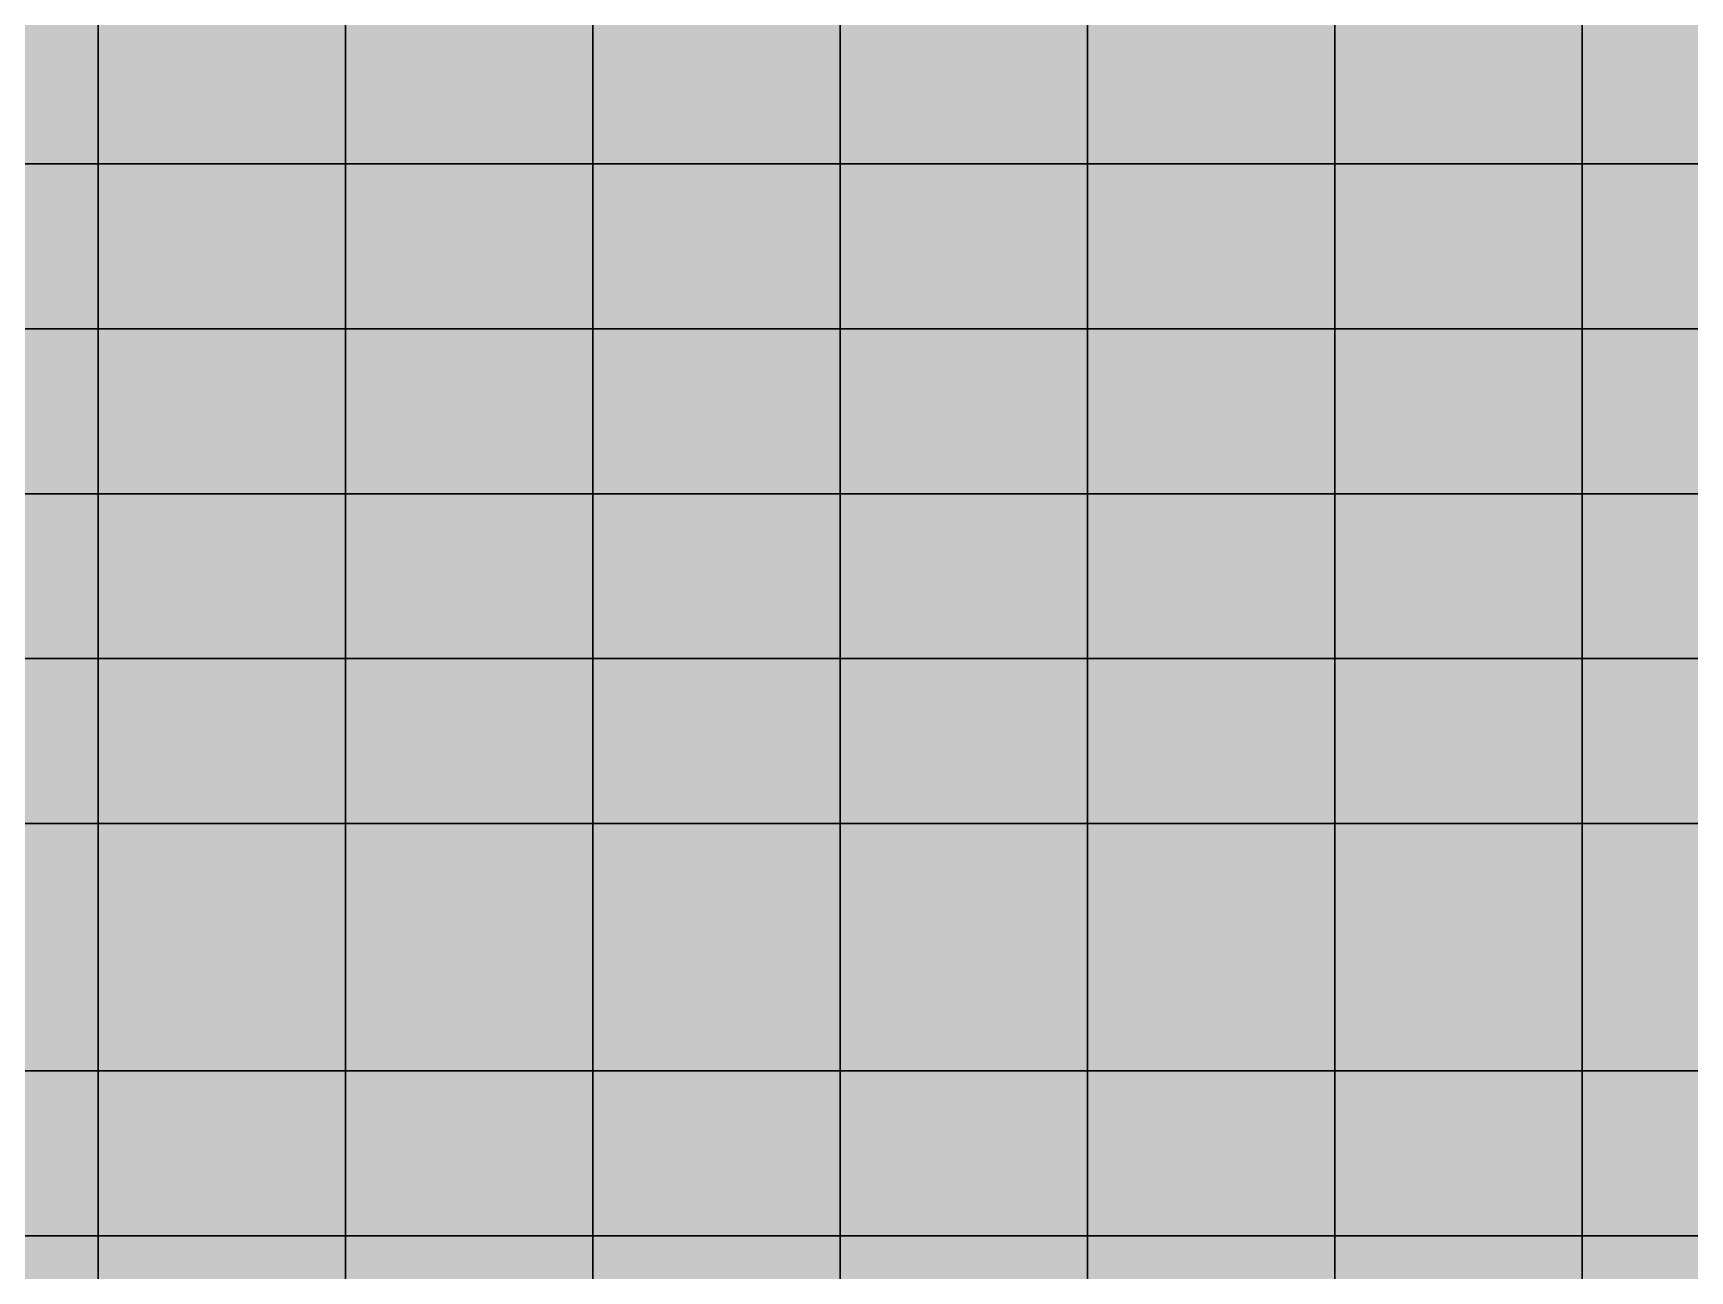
# Model space of a CAD drawing. Header units: inches. Extents: x -100 to 146, y -140 to 41.
# Drawn here: x 43.41 to 53.45, y -25.71 to -18.21 of the extents above; entities that cross this region are included whole.
import ezdxf

# ---------------------------------------------------------------- set-up
doc = ezdxf.new("R2010")
doc.units = ezdxf.units.IN
doc.header["$MEASUREMENT"] = 0
for name, color, linetype in [('Contour 1-01', 7, 'Continuous'), ('Mesh-SCP(30%)_Ac1①', 7, 'Continuous'), ('Mesh-事前混合処理土', 7, 'Continuous'), ('Mesh-埋立土(水中)', 7, 'Continuous'), ('Undeformed Mesh-SCP(30%)_Ac1①', 7, 'Continuous'), ('Undeformed Mesh-事前混合処理土', 7, 'Continuous'), ('Undeformed Mesh-埋立土(水中)', 7, 'Continuous')]:
    doc.layers.add(name, color=color, linetype=linetype)

msp = doc.modelspace()

# ---------------------------------------------------------------- linework, layer by layer
at = {"color": 7, "true_color": 0xffffff, "transparency": 33554687}
for points in [[(42.3, -18), (42.3, -19), (43.8, -19)], [(42.3, -18), (43.8, -19), (43.8, -18)], [(43.8, -19), (45.3, -19), (45.3, -18)], [(43.8, -19), (45.3, -18), (43.8, -18)], [(45.3, -19), (46.8, -19), (46.8, -18)], [(45.3, -19), (46.8, -18), (45.3, -18)], [(46.8, -18), (46.8, -19), (48.3, -19)], [(46.8, -18), (48.3, -19), (48.3, -18)], [(48.3, -18), (48.3, -19), (49.8, -19)], [(48.3, -18), (49.8, -19), (49.8, -18)], [(49.8, -18), (49.8, -19), (51.3, -19)], [(49.8, -18), (51.3, -19), (51.3, -18)], [(51.3, -18), (51.3, -19), (52.8, -19)], [(51.3, -18), (52.8, -19), (52.8, -18)], [(54.5, -19), (54.5, -18), (52.8, -18)], [(54.5, -19), (52.8, -18), (52.8, -19)], [(42.3, -19), (42.3, -20), (43.8, -20)], [(42.3, -19), (43.8, -20), (43.8, -19)], [(43.8, -20), (45.3, -20), (45.3, -19)], [(43.8, -20), (45.3, -19), (43.8, -19)], [(45.3, -20), (46.8, -20), (46.8, -19)], [(45.3, -20), (46.8, -19), (45.3, -19)], [(46.8, -19), (46.8, -20), (48.3, -20)], [(46.8, -19), (48.3, -20), (48.3, -19)], [(48.3, -20), (49.8, -20), (49.8, -19)], [(48.3, -20), (49.8, -19), (48.3, -19)], [(49.8, -20), (51.3, -20), (51.3, -19)], [(49.8, -20), (51.3, -19), (49.8, -19)], [(51.3, -19), (51.3, -20), (52.8, -20)], [(51.3, -19), (52.8, -20), (52.8, -19)], [(54.5, -20), (54.5, -19), (52.8, -19)], [(54.5, -20), (52.8, -19), (52.8, -20)], [(42.3, -20), (42.3, -21), (43.8, -21)], [(42.3, -20), (43.8, -21), (43.8, -20)], [(43.8, -21), (45.3, -21), (45.3, -20)], [(43.8, -21), (45.3, -20), (43.8, -20)], [(45.3, -21), (46.8, -21), (46.8, -20)], [(45.3, -21), (46.8, -20), (45.3, -20)], [(46.8, -20), (46.8, -21), (48.3, -21)], [(46.8, -20), (48.3, -21), (48.3, -20)], [(48.3, -21), (49.8, -21), (49.8, -20)], [(48.3, -21), (49.8, -20), (48.3, -20)], [(49.8, -21), (51.3, -21), (51.3, -20)], [(49.8, -21), (51.3, -20), (49.8, -20)], [(51.3, -20), (51.3, -21), (52.8, -21)], [(51.3, -20), (52.8, -21), (52.8, -20)], [(52.8, -21), (54.5, -21), (54.5, -20)], [(52.8, -21), (54.5, -20), (52.8, -20)], [(42.3, -21), (42.3, -22), (43.8, -22)], [(42.3, -21), (43.8, -22), (43.8, -21)], [(43.8, -22), (45.3, -22), (45.3, -21)], [(43.8, -22), (45.3, -21), (43.8, -21)], [(45.3, -22), (46.8, -22), (46.8, -21)], [(45.3, -22), (46.8, -21), (45.3, -21)], [(46.8, -21), (46.8, -22), (48.3, -22)], [(46.8, -21), (48.3, -22), (48.3, -21)], [(48.3, -22), (49.8, -22), (49.8, -21)], [(48.3, -22), (49.8, -21), (48.3, -21)], [(49.8, -22), (51.3, -22), (51.3, -21)], [(49.8, -22), (51.3, -21), (49.8, -21)], [(51.3, -21), (51.3, -22), (52.8, -22)], [(51.3, -21), (52.8, -22), (52.8, -21)], [(52.8, -22), (54.5, -22), (54.5, -21)], [(52.8, -22), (54.5, -21), (52.8, -21)], [(42.3, -22), (42.3, -23), (43.8, -23)], [(42.3, -22), (43.8, -23), (43.8, -22)], [(43.8, -23), (45.3, -23), (45.3, -22)], [(43.8, -23), (45.3, -22), (43.8, -22)], [(46.8, -22), (45.3, -22), (45.3, -23)], [(46.8, -22), (45.3, -23), (46.8, -23)], [(46.8, -22), (46.8, -23), (48.3, -23)], [(46.8, -22), (48.3, -23), (48.3, -22)], [(49.8, -22), (48.3, -22), (48.3, -23)], [(49.8, -22), (48.3, -23), (49.8, -23)], [(49.8, -23), (51.3, -23), (51.3, -22)], [(49.8, -23), (51.3, -22), (49.8, -22)], [(51.3, -22), (51.3, -23), (52.8, -23)], [(51.3, -22), (52.8, -23), (52.8, -22)], [(52.8, -23), (54.5, -23), (54.5, -22)], [(52.8, -23), (54.5, -22), (52.8, -22)], [(42.3, -23), (42.3, -24.5), (43.8, -24.5)], [(42.3, -23), (43.8, -24.5), (43.8, -23)], [(43.8, -24.5), (45.3, -24.5), (45.3, -23)], [(43.8, -24.5), (45.3, -23), (43.8, -23)], [(45.3, -24.5), (46.8, -24.5), (46.8, -23)], [(45.3, -24.5), (46.8, -23), (45.3, -23)], [(46.8, -23), (46.8, -24.5), (48.3, -24.5)], [(46.8, -23), (48.3, -24.5), (48.3, -23)], [(48.3, -24.5), (49.8, -24.5), (49.8, -23)], [(48.3, -24.5), (49.8, -23), (48.3, -23)], [(51.3, -23), (49.8, -23), (49.8, -24.5)], [(51.3, -23), (49.8, -24.5), (51.3, -24.5)], [(51.3, -23), (51.3, -24.5), (52.8, -24.5)], [(51.3, -23), (52.8, -24.5), (52.8, -23)], [(54.5, -24.5), (54.5, -23), (52.8, -23)], [(54.5, -24.5), (52.8, -23), (52.8, -24.5)], [(42.3, -24.5), (42.3, -25.5), (43.8, -25.5)], [(42.3, -24.5), (43.8, -25.5), (43.8, -24.5)], [(43.8, -25.5), (45.3, -25.5), (45.3, -24.5)], [(43.8, -25.5), (45.3, -24.5), (43.8, -24.5)], [(45.3, -25.5), (46.8, -25.5), (46.8, -24.5)], [(45.3, -25.5), (46.8, -24.5), (45.3, -24.5)], [(46.8, -24.5), (46.8, -25.5), (48.3, -25.5)], [(46.8, -24.5), (48.3, -25.5), (48.3, -24.5)], [(48.3, -25.5), (49.8, -25.5), (49.8, -24.5)], [(48.3, -25.5), (49.8, -24.5), (48.3, -24.5)], [(49.8, -25.5), (51.3, -25.5), (51.3, -24.5)], [(49.8, -25.5), (51.3, -24.5), (49.8, -24.5)], [(51.3, -24.5), (51.3, -25.5), (52.8, -25.5)], [(51.3, -24.5), (52.8, -25.5), (52.8, -24.5)], [(52.8, -25.5), (54.5, -25.5), (54.5, -24.5)], [(52.8, -25.5), (54.5, -24.5), (52.8, -24.5)], [(42.3, -26.5), (43.8, -26.5), (43.8, -25.5)], [(42.3, -26.5), (43.8, -25.5), (42.3, -25.5)], [(43.8, -26.5), (45.3, -26.5), (45.3, -25.5)], [(43.8, -26.5), (45.3, -25.5), (43.8, -25.5)], [(45.3, -26.5), (46.8, -26.5), (46.8, -25.5)], [(45.3, -26.5), (46.8, -25.5), (45.3, -25.5)], [(46.8, -25.5), (46.8, -26.5), (48.3, -26.5)], [(46.8, -25.5), (48.3, -26.5), (48.3, -25.5)], [(48.3, -26.5), (49.8, -26.5), (49.8, -25.5)], [(48.3, -26.5), (49.8, -25.5), (48.3, -25.5)], [(49.8, -26.5), (51.3, -26.5), (51.3, -25.5)], [(49.8, -26.5), (51.3, -25.5), (49.8, -25.5)], [(51.3, -26.5), (52.8, -26.5), (52.8, -25.5)], [(51.3, -26.5), (52.8, -25.5), (51.3, -25.5)], [(52.8, -25.5), (52.8, -26.5), (54.5, -26.5)], [(52.8, -25.5), (54.5, -26.5), (54.5, -25.5)]]:
    msp.add_solid(points, dxfattribs=at)
at = {"layer": 'Contour 1-01', "color": 5, "true_color": 0x0000ff}
for points in [[(42.3, -18), (42.3, -19), (43.8, -19)], [(42.3, -18), (43.8, -19), (43.8, -18)], [(43.8, -19), (45.3, -19), (45.3, -18)], [(43.8, -19), (45.3, -18), (43.8, -18)], [(45.3, -19), (46.8, -19), (46.8, -18)], [(45.3, -19), (46.8, -18), (45.3, -18)], [(46.8, -18), (46.8, -19), (48.3, -19)], [(46.8, -18), (48.3, -19), (48.3, -18)], [(48.3, -18), (48.3, -19), (49.8, -19)], [(48.3, -18), (49.8, -19), (49.8, -18)], [(49.8, -18), (49.8, -19), (51.3, -19)], [(49.8, -18), (51.3, -19), (51.3, -18)], [(51.3, -18), (51.3, -19), (52.8, -19)], [(51.3, -18), (52.8, -19), (52.8, -18)], [(54.5, -19), (54.5, -18), (52.8, -18)], [(54.5, -19), (52.8, -18), (52.8, -19)], [(42.3, -19), (42.3, -20), (43.8, -20)], [(42.3, -19), (43.8, -20), (43.8, -19)], [(43.8, -20), (45.3, -20), (45.3, -19)], [(43.8, -20), (45.3, -19), (43.8, -19)], [(45.3, -20), (46.8, -20), (46.8, -19)], [(45.3, -20), (46.8, -19), (45.3, -19)], [(46.8, -19), (46.8, -20), (48.3, -20)], [(46.8, -19), (48.3, -20), (48.3, -19)], [(48.3, -20), (49.8, -20), (49.8, -19)], [(48.3, -20), (49.8, -19), (48.3, -19)], [(49.8, -20), (51.3, -20), (51.3, -19)], [(49.8, -20), (51.3, -19), (49.8, -19)], [(51.3, -19), (51.3, -20), (52.8, -20)], [(51.3, -19), (52.8, -20), (52.8, -19)], [(54.5, -20), (54.5, -19), (52.8, -19)], [(54.5, -20), (52.8, -19), (52.8, -20)], [(42.3, -20), (42.3, -21), (43.8, -21)], [(42.3, -20), (43.8, -21), (43.8, -20)], [(43.8, -21), (45.3, -21), (45.3, -20)], [(43.8, -21), (45.3, -20), (43.8, -20)], [(45.3, -21), (46.8, -21), (46.8, -20)], [(45.3, -21), (46.8, -20), (45.3, -20)], [(46.8, -20), (46.8, -21), (48.3, -21)], [(46.8, -20), (48.3, -21), (48.3, -20)], [(48.3, -21), (49.8, -21), (49.8, -20)], [(48.3, -21), (49.8, -20), (48.3, -20)], [(49.8, -21), (51.3, -21), (51.3, -20)], [(49.8, -21), (51.3, -20), (49.8, -20)], [(51.3, -20), (51.3, -21), (52.8, -21)], [(51.3, -20), (52.8, -21), (52.8, -20)], [(52.8, -21), (54.5, -21), (54.5, -20)], [(52.8, -21), (54.5, -20), (52.8, -20)], [(42.3, -21), (42.3, -22), (43.8, -22)], [(42.3, -21), (43.8, -22), (43.8, -21)], [(43.8, -22), (45.3, -22), (45.3, -21)], [(43.8, -22), (45.3, -21), (43.8, -21)], [(45.3, -22), (46.8, -22), (46.8, -21)], [(45.3, -22), (46.8, -21), (45.3, -21)], [(46.8, -21), (46.8, -22), (48.3, -22)], [(46.8, -21), (48.3, -22), (48.3, -21)], [(48.3, -22), (49.8, -22), (49.8, -21)], [(48.3, -22), (49.8, -21), (48.3, -21)], [(49.8, -22), (51.3, -22), (51.3, -21)], [(49.8, -22), (51.3, -21), (49.8, -21)], [(51.3, -21), (51.3, -22), (52.8, -22)], [(51.3, -21), (52.8, -22), (52.8, -21)], [(52.8, -22), (54.5, -22), (54.5, -21)], [(52.8, -22), (54.5, -21), (52.8, -21)], [(42.3, -22), (42.3, -23), (43.8, -23)], [(42.3, -22), (43.8, -23), (43.8, -22)], [(43.8, -23), (45.3, -23), (45.3, -22)], [(43.8, -23), (45.3, -22), (43.8, -22)], [(46.8, -22), (45.3, -22), (45.3, -23)], [(46.8, -22), (45.3, -23), (46.8, -23)], [(46.8, -22), (46.8, -23), (48.3, -23)], [(46.8, -22), (48.3, -23), (48.3, -22)], [(49.8, -22), (48.3, -22), (48.3, -23)], [(49.8, -22), (48.3, -23), (49.8, -23)], [(49.8, -23), (51.3, -23), (51.3, -22)], [(49.8, -23), (51.3, -22), (49.8, -22)], [(51.3, -22), (51.3, -23), (52.8, -23)], [(51.3, -22), (52.8, -23), (52.8, -22)], [(52.8, -23), (54.5, -23), (54.5, -22)], [(52.8, -23), (54.5, -22), (52.8, -22)], [(42.3, -23), (42.3, -24.5), (43.8, -24.5)], [(42.3, -23), (43.8, -24.5), (43.8, -23)], [(43.8, -24.5), (45.3, -24.5), (45.3, -23)], [(43.8, -24.5), (45.3, -23), (43.8, -23)], [(45.3, -24.5), (46.8, -24.5), (46.8, -23)], [(45.3, -24.5), (46.8, -23), (45.3, -23)], [(46.8, -23), (46.8, -24.5), (48.3, -24.5)], [(46.8, -23), (48.3, -24.5), (48.3, -23)], [(48.3, -24.5), (49.8, -24.5), (49.8, -23)], [(48.3, -24.5), (49.8, -23), (48.3, -23)], [(51.3, -23), (49.8, -23), (49.8, -24.5)], [(51.3, -23), (49.8, -24.5), (51.3, -24.5)], [(51.3, -23), (51.3, -24.5), (52.8, -24.5)], [(51.3, -23), (52.8, -24.5), (52.8, -23)], [(54.5, -24.5), (54.5, -23), (52.8, -23)], [(54.5, -24.5), (52.8, -23), (52.8, -24.5)], [(42.3, -24.5), (42.3, -25.5), (43.8, -25.5)], [(42.3, -24.5), (43.8, -25.5), (43.8, -24.5)], [(43.8, -25.5), (45.3, -25.5), (45.3, -24.5)], [(43.8, -25.5), (45.3, -24.5), (43.8, -24.5)], [(45.3, -25.5), (46.8, -25.5), (46.8, -24.5)], [(45.3, -25.5), (46.8, -24.5), (45.3, -24.5)], [(46.8, -24.5), (46.8, -25.5), (48.3, -25.5)], [(46.8, -24.5), (48.3, -25.5), (48.3, -24.5)], [(48.3, -25.5), (49.8, -25.5), (49.8, -24.5)], [(48.3, -25.5), (49.8, -24.5), (48.3, -24.5)], [(49.8, -25.5), (51.3, -25.5), (51.3, -24.5)], [(49.8, -25.5), (51.3, -24.5), (49.8, -24.5)], [(51.3, -24.5), (51.3, -25.5), (52.8, -25.5)], [(51.3, -24.5), (52.8, -25.5), (52.8, -24.5)], [(52.8, -25.5), (54.5, -25.5), (54.5, -24.5)], [(52.8, -25.5), (54.5, -24.5), (52.8, -24.5)], [(42.3, -26.5), (43.8, -26.5), (43.8, -25.5)], [(42.3, -26.5), (43.8, -25.5), (42.3, -25.5)], [(43.8, -26.5), (45.3, -26.5), (45.3, -25.5)], [(43.8, -26.5), (45.3, -25.5), (43.8, -25.5)], [(45.3, -26.5), (46.8, -26.5), (46.8, -25.5)], [(45.3, -26.5), (46.8, -25.5), (45.3, -25.5)], [(46.8, -25.5), (46.8, -26.5), (48.3, -26.5)], [(46.8, -25.5), (48.3, -26.5), (48.3, -25.5)], [(48.3, -26.5), (49.8, -26.5), (49.8, -25.5)], [(48.3, -26.5), (49.8, -25.5), (48.3, -25.5)], [(49.8, -26.5), (51.3, -26.5), (51.3, -25.5)], [(49.8, -26.5), (51.3, -25.5), (49.8, -25.5)], [(51.3, -26.5), (52.8, -26.5), (52.8, -25.5)], [(51.3, -26.5), (52.8, -25.5), (51.3, -25.5)], [(52.8, -25.5), (52.8, -26.5), (54.5, -26.5)], [(52.8, -25.5), (54.5, -26.5), (54.5, -25.5)]]:
    msp.add_solid(points, dxfattribs=at)
at = {"layer": 'Mesh-SCP(30%)_Ac1①', "color": 18, "true_color": 0x000000, "transparency": 33554559}
for p, q in [((43.8, -24.5), (42.3, -24.5)), ((43.8, -25.5), (43.8, -24.5)), ((45.3, -24.5), (43.8, -24.5)), ((43.8, -24.5), (43.8, -25.5)), ((45.3, -25.5), (45.3, -24.5)), ((46.8, -24.5), (45.3, -24.5)), ((45.3, -24.5), (45.3, -25.5)), ((46.8, -25.5), (46.8, -24.5)), ((46.8, -24.5), (46.8, -25.5)), ((48.3, -24.5), (46.8, -24.5)), ((48.3, -25.5), (48.3, -24.5)), ((49.8, -24.5), (48.3, -24.5)), ((48.3, -24.5), (48.3, -25.5)), ((49.8, -25.5), (49.8, -24.5)), ((51.3, -24.5), (49.8, -24.5)), ((49.8, -24.5), (49.8, -25.5)), ((51.3, -25.5), (51.3, -24.5)), ((51.3, -24.5), (51.3, -25.5)), ((52.8, -24.5), (51.3, -24.5)), ((52.8, -25.5), (52.8, -24.5)), ((54.5, -24.5), (52.8, -24.5)), ((52.8, -24.5), (52.8, -25.5)), ((43.8, -25.5), (42.3, -25.5)), ((42.3, -25.5), (43.8, -25.5)), ((43.8, -26.5), (43.8, -25.5)), ((45.3, -25.5), (43.8, -25.5)), ((43.8, -25.5), (43.8, -26.5)), ((43.8, -25.5), (45.3, -25.5)), ((45.3, -26.5), (45.3, -25.5)), ((46.8, -25.5), (45.3, -25.5)), ((45.3, -25.5), (45.3, -26.5)), ((45.3, -25.5), (46.8, -25.5)), ((46.8, -26.5), (46.8, -25.5)), ((46.8, -25.5), (46.8, -26.5)), ((48.3, -25.5), (46.8, -25.5)), ((46.8, -25.5), (48.3, -25.5)), ((48.3, -26.5), (48.3, -25.5)), ((49.8, -25.5), (48.3, -25.5)), ((48.3, -25.5), (48.3, -26.5)), ((48.3, -25.5), (49.8, -25.5)), ((49.8, -26.5), (49.8, -25.5)), ((51.3, -25.5), (49.8, -25.5)), ((49.8, -25.5), (49.8, -26.5)), ((49.8, -25.5), (51.3, -25.5)), ((51.3, -26.5), (51.3, -25.5)), ((52.8, -25.5), (51.3, -25.5)), ((51.3, -25.5), (51.3, -26.5)), ((51.3, -25.5), (52.8, -25.5)), ((52.8, -26.5), (52.8, -25.5)), ((52.8, -25.5), (52.8, -26.5)), ((54.5, -25.5), (52.8, -25.5)), ((52.8, -25.5), (54.5, -25.5))]:
    msp.add_line(p, q, dxfattribs=at)
at = {"layer": 'Mesh-事前混合処理土', "color": 18, "true_color": 0x000000, "transparency": 33554559}
for p, q in [((43.8, -21), (42.3, -21)), ((43.8, -22), (43.8, -21)), ((45.3, -21), (43.8, -21)), ((43.8, -21), (43.8, -22)), ((45.3, -22), (45.3, -21)), ((43.8, -22), (42.3, -22)), ((42.3, -22), (43.8, -22)), ((43.8, -23), (43.8, -22)), ((45.3, -22), (43.8, -22)), ((43.8, -22), (43.8, -23)), ((43.8, -22), (45.3, -22)), ((45.3, -23), (45.3, -22)), ((46.8, -22), (45.3, -22)), ((45.3, -22), (45.3, -23)), ((46.8, -23), (46.8, -22)), ((46.8, -22), (46.8, -23)), ((48.3, -22), (46.8, -22)), ((48.3, -23), (48.3, -22)), ((49.8, -22), (48.3, -22)), ((48.3, -22), (48.3, -23)), ((49.8, -23), (49.8, -22)), ((42.3, -23), (43.8, -23)), ((43.8, -23), (42.3, -23)), ((43.8, -24.5), (43.8, -23)), ((45.3, -23), (43.8, -23)), ((43.8, -23), (43.8, -24.5)), ((43.8, -23), (45.3, -23)), ((45.3, -24.5), (45.3, -23)), ((46.8, -23), (45.3, -23)), ((45.3, -23), (45.3, -24.5)), ((45.3, -23), (46.8, -23)), ((46.8, -24.5), (46.8, -23)), ((46.8, -23), (46.8, -24.5)), ((48.3, -23), (46.8, -23)), ((46.8, -23), (48.3, -23)), ((48.3, -24.5), (48.3, -23)), ((48.3, -23), (49.8, -23)), ((49.8, -23), (48.3, -23)), ((48.3, -23), (48.3, -24.5)), ((49.8, -24.5), (49.8, -23)), ((51.3, -23), (49.8, -23)), ((49.8, -23), (49.8, -24.5)), ((51.3, -24.5), (51.3, -23)), ((51.3, -23), (51.3, -24.5)), ((52.8, -23), (51.3, -23)), ((52.8, -24.5), (52.8, -23)), ((54.5, -23), (52.8, -23)), ((52.8, -23), (52.8, -24.5)), ((42.3, -24.5), (43.8, -24.5)), ((43.8, -24.5), (45.3, -24.5)), ((45.3, -24.5), (46.8, -24.5)), ((46.8, -24.5), (48.3, -24.5)), ((48.3, -24.5), (49.8, -24.5)), ((49.8, -24.5), (51.3, -24.5)), ((51.3, -24.5), (52.8, -24.5)), ((52.8, -24.5), (54.5, -24.5))]:
    msp.add_line(p, q, dxfattribs=at)
at = {"layer": 'Mesh-埋立土(水中)', "color": 18, "true_color": 0x000000, "transparency": 33554559}
for p, q in [((43.8, -19), (43.8, -18)), ((43.8, -18), (43.8, -19)), ((45.3, -19), (45.3, -18)), ((45.3, -18), (45.3, -19)), ((46.8, -19), (46.8, -18)), ((46.8, -18), (46.8, -19)), ((48.3, -19), (48.3, -18)), ((48.3, -18), (48.3, -19)), ((49.8, -19), (49.8, -18)), ((49.8, -18), (49.8, -19)), ((51.3, -19), (51.3, -18)), ((51.3, -18), (51.3, -19)), ((52.8, -19), (52.8, -18)), ((52.8, -18), (52.8, -19)), ((43.8, -19), (42.3, -19)), ((42.3, -19), (43.8, -19)), ((43.8, -20), (43.8, -19)), ((45.3, -19), (43.8, -19)), ((43.8, -19), (43.8, -20)), ((43.8, -19), (45.3, -19)), ((45.3, -20), (45.3, -19)), ((46.8, -19), (45.3, -19)), ((45.3, -19), (45.3, -20)), ((45.3, -19), (46.8, -19)), ((46.8, -20), (46.8, -19)), ((46.8, -19), (48.3, -19)), ((46.8, -19), (46.8, -20)), ((48.3, -19), (46.8, -19)), ((48.3, -20), (48.3, -19)), ((49.8, -19), (48.3, -19)), ((48.3, -19), (48.3, -20)), ((48.3, -19), (49.8, -19)), ((49.8, -20), (49.8, -19)), ((51.3, -19), (49.8, -19)), ((49.8, -19), (49.8, -20)), ((49.8, -19), (51.3, -19)), ((51.3, -20), (51.3, -19)), ((51.3, -19), (51.3, -20)), ((52.8, -19), (51.3, -19)), ((51.3, -19), (52.8, -19)), ((52.8, -20), (52.8, -19)), ((54.5, -19), (52.8, -19)), ((52.8, -19), (52.8, -20)), ((52.8, -19), (54.5, -19)), ((43.8, -20), (42.3, -20)), ((42.3, -20), (43.8, -20)), ((43.8, -21), (43.8, -20)), ((45.3, -20), (43.8, -20)), ((43.8, -20), (43.8, -21)), ((43.8, -20), (45.3, -20)), ((45.3, -21), (45.3, -20)), ((46.8, -20), (45.3, -20)), ((45.3, -20), (45.3, -21)), ((45.3, -20), (46.8, -20)), ((46.8, -21), (46.8, -20)), ((46.8, -20), (46.8, -21)), ((48.3, -20), (46.8, -20)), ((46.8, -20), (48.3, -20)), ((48.3, -21), (48.3, -20)), ((49.8, -20), (48.3, -20)), ((48.3, -20), (48.3, -21)), ((48.3, -20), (49.8, -20)), ((49.8, -21), (49.8, -20)), ((51.3, -20), (49.8, -20)), ((49.8, -20), (49.8, -21)), ((49.8, -20), (51.3, -20)), ((51.3, -21), (51.3, -20)), ((51.3, -20), (51.3, -21)), ((52.8, -20), (51.3, -20)), ((51.3, -20), (52.8, -20)), ((52.8, -21), (52.8, -20)), ((54.5, -20), (52.8, -20)), ((52.8, -20), (52.8, -21)), ((52.8, -20), (54.5, -20)), ((42.3, -21), (43.8, -21)), ((43.8, -21), (45.3, -21)), ((46.8, -21), (45.3, -21)), ((45.3, -21), (45.3, -22)), ((45.3, -21), (46.8, -21)), ((46.8, -22), (46.8, -21)), ((46.8, -21), (46.8, -22)), ((48.3, -21), (46.8, -21)), ((46.8, -21), (48.3, -21)), ((48.3, -22), (48.3, -21)), ((49.8, -21), (48.3, -21)), ((48.3, -21), (48.3, -22)), ((48.3, -21), (49.8, -21)), ((49.8, -22), (49.8, -21)), ((51.3, -21), (49.8, -21)), ((49.8, -21), (49.8, -22)), ((49.8, -21), (51.3, -21)), ((51.3, -22), (51.3, -21)), ((51.3, -21), (51.3, -22)), ((52.8, -21), (51.3, -21)), ((51.3, -21), (52.8, -21)), ((52.8, -22), (52.8, -21)), ((54.5, -21), (52.8, -21)), ((52.8, -21), (52.8, -22)), ((52.8, -21), (54.5, -21)), ((45.3, -22), (46.8, -22)), ((46.8, -22), (48.3, -22)), ((48.3, -22), (49.8, -22)), ((51.3, -22), (49.8, -22)), ((49.8, -22), (49.8, -23)), ((49.8, -22), (51.3, -22)), ((51.3, -23), (51.3, -22)), ((51.3, -22), (51.3, -23)), ((52.8, -22), (51.3, -22)), ((51.3, -22), (52.8, -22)), ((52.8, -23), (52.8, -22)), ((54.5, -22), (52.8, -22)), ((52.8, -22), (52.8, -23)), ((52.8, -22), (54.5, -22)), ((49.8, -23), (51.3, -23)), ((51.3, -23), (52.8, -23)), ((52.8, -23), (54.5, -23))]:
    msp.add_line(p, q, dxfattribs=at)
at = {"layer": 'Undeformed Mesh-SCP(30%)_Ac1①', "color": 8, "true_color": 0x808080, "transparency": 33554687}
for p, q in [((43.8, -24.5), (42.3, -24.5)), ((43.8, -25.5), (43.8, -24.5)), ((45.3, -24.5), (43.8, -24.5)), ((43.8, -24.5), (43.8, -25.5)), ((45.3, -25.5), (45.3, -24.5)), ((46.8, -24.5), (45.3, -24.5)), ((45.3, -24.5), (45.3, -25.5)), ((46.8, -25.5), (46.8, -24.5)), ((46.8, -24.5), (46.8, -25.5)), ((48.3, -24.5), (46.8, -24.5)), ((48.3, -25.5), (48.3, -24.5)), ((49.8, -24.5), (48.3, -24.5)), ((48.3, -24.5), (48.3, -25.5)), ((49.8, -25.5), (49.8, -24.5)), ((51.3, -24.5), (49.8, -24.5)), ((49.8, -24.5), (49.8, -25.5)), ((51.3, -25.5), (51.3, -24.5)), ((51.3, -24.5), (51.3, -25.5)), ((52.8, -24.5), (51.3, -24.5)), ((52.8, -25.5), (52.8, -24.5)), ((54.5, -24.5), (52.8, -24.5)), ((52.8, -24.5), (52.8, -25.5)), ((43.8, -25.5), (42.3, -25.5)), ((42.3, -25.5), (43.8, -25.5)), ((43.8, -26.5), (43.8, -25.5)), ((45.3, -25.5), (43.8, -25.5)), ((43.8, -25.5), (43.8, -26.5)), ((43.8, -25.5), (45.3, -25.5)), ((45.3, -26.5), (45.3, -25.5)), ((46.8, -25.5), (45.3, -25.5)), ((45.3, -25.5), (45.3, -26.5)), ((45.3, -25.5), (46.8, -25.5)), ((46.8, -26.5), (46.8, -25.5)), ((46.8, -25.5), (46.8, -26.5)), ((48.3, -25.5), (46.8, -25.5)), ((46.8, -25.5), (48.3, -25.5)), ((48.3, -26.5), (48.3, -25.5)), ((49.8, -25.5), (48.3, -25.5)), ((48.3, -25.5), (48.3, -26.5)), ((48.3, -25.5), (49.8, -25.5)), ((49.8, -26.5), (49.8, -25.5)), ((51.3, -25.5), (49.8, -25.5)), ((49.8, -25.5), (49.8, -26.5)), ((49.8, -25.5), (51.3, -25.5)), ((51.3, -26.5), (51.3, -25.5)), ((52.8, -25.5), (51.3, -25.5)), ((51.3, -25.5), (51.3, -26.5)), ((51.3, -25.5), (52.8, -25.5)), ((52.8, -26.5), (52.8, -25.5)), ((52.8, -25.5), (52.8, -26.5)), ((54.5, -25.5), (52.8, -25.5)), ((52.8, -25.5), (54.5, -25.5))]:
    msp.add_line(p, q, dxfattribs=at)
at = {"layer": 'Undeformed Mesh-事前混合処理土', "color": 8, "true_color": 0x808080, "transparency": 33554687}
for p, q in [((43.8, -21), (42.3, -21)), ((43.8, -22), (43.8, -21)), ((45.3, -21), (43.8, -21)), ((43.8, -21), (43.8, -22)), ((45.3, -22), (45.3, -21)), ((43.8, -22), (42.3, -22)), ((42.3, -22), (43.8, -22)), ((43.8, -23), (43.8, -22)), ((45.3, -22), (43.8, -22)), ((43.8, -22), (43.8, -23)), ((43.8, -22), (45.3, -22)), ((45.3, -23), (45.3, -22)), ((46.8, -22), (45.3, -22)), ((45.3, -22), (45.3, -23)), ((46.8, -23), (46.8, -22)), ((46.8, -22), (46.8, -23)), ((48.3, -22), (46.8, -22)), ((48.3, -23), (48.3, -22)), ((49.8, -22), (48.3, -22)), ((48.3, -22), (48.3, -23)), ((49.8, -23), (49.8, -22)), ((42.3, -23), (43.8, -23)), ((43.8, -23), (42.3, -23)), ((43.8, -24.5), (43.8, -23)), ((45.3, -23), (43.8, -23)), ((43.8, -23), (43.8, -24.5)), ((43.8, -23), (45.3, -23)), ((45.3, -24.5), (45.3, -23)), ((46.8, -23), (45.3, -23)), ((45.3, -23), (45.3, -24.5)), ((45.3, -23), (46.8, -23)), ((46.8, -24.5), (46.8, -23)), ((46.8, -23), (46.8, -24.5)), ((48.3, -23), (46.8, -23)), ((46.8, -23), (48.3, -23)), ((48.3, -24.5), (48.3, -23)), ((48.3, -23), (49.8, -23)), ((49.8, -23), (48.3, -23)), ((48.3, -23), (48.3, -24.5)), ((49.8, -24.5), (49.8, -23)), ((51.3, -23), (49.8, -23)), ((49.8, -23), (49.8, -24.5)), ((51.3, -24.5), (51.3, -23)), ((51.3, -23), (51.3, -24.5)), ((52.8, -23), (51.3, -23)), ((52.8, -24.5), (52.8, -23)), ((54.5, -23), (52.8, -23)), ((52.8, -23), (52.8, -24.5)), ((42.3, -24.5), (43.8, -24.5)), ((43.8, -24.5), (45.3, -24.5)), ((45.3, -24.5), (46.8, -24.5)), ((46.8, -24.5), (48.3, -24.5)), ((48.3, -24.5), (49.8, -24.5)), ((49.8, -24.5), (51.3, -24.5)), ((51.3, -24.5), (52.8, -24.5)), ((52.8, -24.5), (54.5, -24.5))]:
    msp.add_line(p, q, dxfattribs=at)
at = {"layer": 'Undeformed Mesh-埋立土(水中)', "color": 8, "true_color": 0x808080, "transparency": 33554687}
for p, q in [((43.8, -19), (43.8, -18)), ((43.8, -18), (43.8, -19)), ((45.3, -19), (45.3, -18)), ((45.3, -18), (45.3, -19)), ((46.8, -19), (46.8, -18)), ((46.8, -18), (46.8, -19)), ((48.3, -19), (48.3, -18)), ((48.3, -18), (48.3, -19)), ((49.8, -19), (49.8, -18)), ((49.8, -18), (49.8, -19)), ((51.3, -19), (51.3, -18)), ((51.3, -18), (51.3, -19)), ((52.8, -19), (52.8, -18)), ((52.8, -18), (52.8, -19)), ((43.8, -19), (42.3, -19)), ((42.3, -19), (43.8, -19)), ((43.8, -20), (43.8, -19)), ((45.3, -19), (43.8, -19)), ((43.8, -19), (43.8, -20)), ((43.8, -19), (45.3, -19)), ((45.3, -20), (45.3, -19)), ((46.8, -19), (45.3, -19)), ((45.3, -19), (45.3, -20)), ((45.3, -19), (46.8, -19)), ((46.8, -20), (46.8, -19)), ((46.8, -19), (48.3, -19)), ((46.8, -19), (46.8, -20)), ((48.3, -19), (46.8, -19)), ((48.3, -20), (48.3, -19)), ((49.8, -19), (48.3, -19)), ((48.3, -19), (48.3, -20)), ((48.3, -19), (49.8, -19)), ((49.8, -20), (49.8, -19)), ((51.3, -19), (49.8, -19)), ((49.8, -19), (49.8, -20)), ((49.8, -19), (51.3, -19)), ((51.3, -20), (51.3, -19)), ((51.3, -19), (51.3, -20)), ((52.8, -19), (51.3, -19)), ((51.3, -19), (52.8, -19)), ((52.8, -20), (52.8, -19)), ((54.5, -19), (52.8, -19)), ((52.8, -19), (52.8, -20)), ((52.8, -19), (54.5, -19)), ((43.8, -20), (42.3, -20)), ((42.3, -20), (43.8, -20)), ((43.8, -21), (43.8, -20)), ((45.3, -20), (43.8, -20)), ((43.8, -20), (43.8, -21)), ((43.8, -20), (45.3, -20)), ((45.3, -21), (45.3, -20)), ((46.8, -20), (45.3, -20)), ((45.3, -20), (45.3, -21)), ((45.3, -20), (46.8, -20)), ((46.8, -21), (46.8, -20)), ((46.8, -20), (46.8, -21)), ((48.3, -20), (46.8, -20)), ((46.8, -20), (48.3, -20)), ((48.3, -21), (48.3, -20)), ((49.8, -20), (48.3, -20)), ((48.3, -20), (48.3, -21)), ((48.3, -20), (49.8, -20)), ((49.8, -21), (49.8, -20)), ((51.3, -20), (49.8, -20)), ((49.8, -20), (49.8, -21)), ((49.8, -20), (51.3, -20)), ((51.3, -21), (51.3, -20)), ((51.3, -20), (51.3, -21)), ((52.8, -20), (51.3, -20)), ((51.3, -20), (52.8, -20)), ((52.8, -21), (52.8, -20)), ((54.5, -20), (52.8, -20)), ((52.8, -20), (52.8, -21)), ((52.8, -20), (54.5, -20)), ((42.3, -21), (43.8, -21)), ((43.8, -21), (45.3, -21)), ((46.8, -21), (45.3, -21)), ((45.3, -21), (45.3, -22)), ((45.3, -21), (46.8, -21)), ((46.8, -22), (46.8, -21)), ((46.8, -21), (46.8, -22)), ((48.3, -21), (46.8, -21)), ((46.8, -21), (48.3, -21)), ((48.3, -22), (48.3, -21)), ((49.8, -21), (48.3, -21)), ((48.3, -21), (48.3, -22)), ((48.3, -21), (49.8, -21)), ((49.8, -22), (49.8, -21)), ((51.3, -21), (49.8, -21)), ((49.8, -21), (49.8, -22)), ((49.8, -21), (51.3, -21)), ((51.3, -22), (51.3, -21)), ((51.3, -21), (51.3, -22)), ((52.8, -21), (51.3, -21)), ((51.3, -21), (52.8, -21)), ((52.8, -22), (52.8, -21)), ((54.5, -21), (52.8, -21)), ((52.8, -21), (52.8, -22)), ((52.8, -21), (54.5, -21)), ((45.3, -22), (46.8, -22)), ((46.8, -22), (48.3, -22)), ((48.3, -22), (49.8, -22)), ((51.3, -22), (49.8, -22)), ((49.8, -22), (49.8, -23)), ((49.8, -22), (51.3, -22)), ((51.3, -23), (51.3, -22)), ((51.3, -22), (51.3, -23)), ((52.8, -22), (51.3, -22)), ((51.3, -22), (52.8, -22)), ((52.8, -23), (52.8, -22)), ((54.5, -22), (52.8, -22)), ((52.8, -22), (52.8, -23)), ((52.8, -22), (54.5, -22)), ((49.8, -23), (51.3, -23)), ((51.3, -23), (52.8, -23)), ((52.8, -23), (54.5, -23))]:
    msp.add_line(p, q, dxfattribs=at)

doc.saveas('drawing.dxf')
